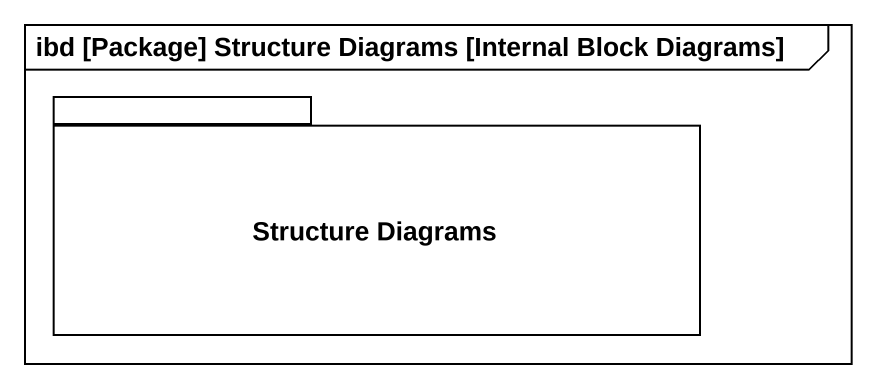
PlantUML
@startuml
mainframe ibd [Package] Structure Diagrams [Internal Block Diagrams]
package "Structure Diagrams" as Structure_Diagrams {
}
@enduml
